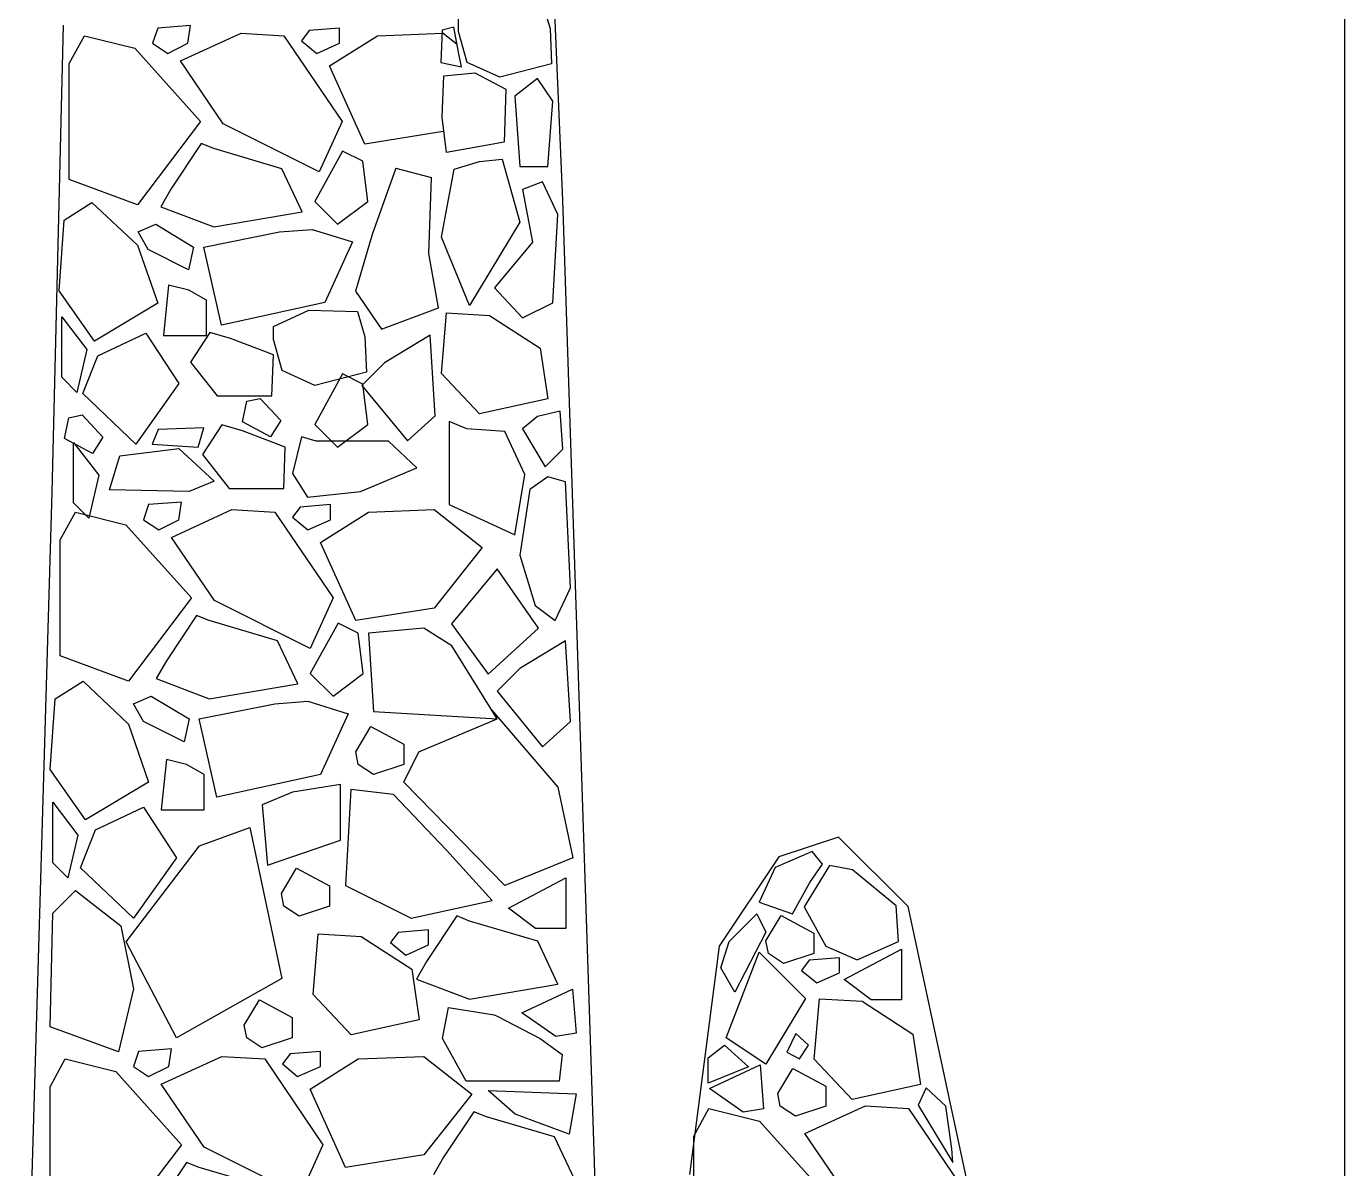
# Model space of a CAD drawing. Header units: millimetres. Extents: x 0 to 25200, y 0 to 17820.
# Drawn here: x 9073.3 to 9466.7, y 3743.4 to 4084.5 of the extents above; entities that cross this region are included whole.
import ezdxf

# ---------------------------------------------------------------- set-up
doc = ezdxf.new("R2010")
doc.units = ezdxf.units.MM
doc.header["$LTSCALE"] = 100
doc.header["$MEASUREMENT"] = 0
doc.layers.add('CO-TREE', color=251, linetype='Continuous')
doc.layers.add('TB-FORM', color=7, linetype='Continuous')

# ---------------------------------------------------------------- blocks, each defined once
blk = doc.blocks.new('T-133')
at = {"layer": 'CO-TREE'}
for p, q in [((201.56, 1347.28), (187.43, 1671.99)), ((195.51, 1405.99), (197.72, 1398.5)), ((170.38, 1397.62), (170.38, 1401.59)), ((52.43, 1399.51), (49, 1260.06)), ((80.62, 1398.63), (79.11, 1394.11)), ((90.42, 1399.39), (80.62, 1398.63)), ((87.4, 1388.84), (105.49, 1397.13)), ((89.66, 1394.11), (90.42, 1399.39)), ((105.49, 1397.13), (118.3, 1396.37)), ((125.84, 1397.88), (123.58, 1394.87)), ((134.88, 1398.63), (125.84, 1397.88)), ((134.88, 1394.11), (134.88, 1398.63)), ((146.18, 1396.37), (165.78, 1397.13)), ((165.53, 1398.06), (165.08, 1388.37)), ((169.05, 1398.94), (165.53, 1398.06)), ((165.78, 1397.13), (169.96, 1393.83)), ((170.38, 1391.45), (169.05, 1398.94)), ((173.02, 1388.37), (170.38, 1397.62)), ((197.72, 1398.5), (198.16, 1387.93)), ((54.24, 1388.09), (58.76, 1396.37)), ((58.76, 1396.37), (73.84, 1392.61)), ((79.11, 1394.11), (83.63, 1391.1)), ((83.63, 1391.1), (89.66, 1394.11)), ((118.3, 1396.37), (135.63, 1370.77)), ((123.58, 1394.87), (128.1, 1391.1)), ((128.1, 1391.1), (134.88, 1394.11)), ((131.87, 1387.34), (146.18, 1396.37)), ((73.84, 1392.61), (93.43, 1370.77)), ((100.21, 1370.02), (87.4, 1388.84)), ((171.26, 1387.05), (170.38, 1391.45)), ((54.24, 1353.45), (54.24, 1388.09)), ((142.42, 1363.99), (131.87, 1387.34)), ((165.08, 1388.37), (171.26, 1387.05)), ((165.97, 1384.4), (175.23, 1385.28)), ((182.72, 1383.96), (173.02, 1388.37)), ((175.23, 1385.28), (184.49, 1380.44)), ((198.16, 1387.93), (182.72, 1383.96)), ((165.53, 1372.07), (165.97, 1384.4)), ((193.99, 1383.64), (187.21, 1378.37)), ((198.51, 1376.86), (193.99, 1383.64)), ((184.49, 1380.44), (184.05, 1364.58)), ((187.21, 1378.37), (188.72, 1357.28)), ((197.01, 1357.28), (198.51, 1376.86)), ((93.43, 1370.77), (74.59, 1345.92)), ((128.85, 1355.71), (100.21, 1370.02)), ((135.63, 1370.77), (128.85, 1355.71)), ((166.85, 1361.49), (165.53, 1372.07)), ((165.78, 1367.76), (142.42, 1363.99)), ((166.03, 1368.07), (165.78, 1367.76)), ((93.59, 1364.16), (84.55, 1350.6)), ((97.36, 1362.65), (93.59, 1364.16)), ((117.71, 1356.63), (97.36, 1362.65)), ((135.8, 1361.9), (127.51, 1346.84)), ((141.83, 1358.89), (135.8, 1361.9)), ((184.05, 1364.58), (166.85, 1361.49)), ((143.33, 1346.84), (141.83, 1358.89)), ((169.12, 1356.53), (176.66, 1358.79)), ((176.66, 1358.79), (183.44, 1359.54)), ((183.44, 1359.54), (188.72, 1340.72)), ((188.72, 1357.28), (197.01, 1357.28)), ((74.59, 1345.92), (54.24, 1353.45)), ((123.74, 1343.82), (117.71, 1356.63)), ((151.68, 1356.86), (144.6, 1337.05)), ((151.68, 1356.86), (162.3, 1354.03)), ((161.59, 1331.39), (162.3, 1354.03)), ((165.35, 1336.2), (169.12, 1356.53)), ((84.55, 1350.6), (81.54, 1345.33)), ((195.5, 1352.76), (189.47, 1350.5)), ((189.47, 1350.5), (192.48, 1334.69)), ((200.02, 1342.97), (195.5, 1352.76)), ((52.73, 1341.32), (61.02, 1346.59)), ((61.02, 1346.59), (74.59, 1333.79)), ((127.51, 1346.84), (134.29, 1340.06)), ((134.29, 1340.06), (143.33, 1346.84)), ((210.98, 1060.21), (201.56, 1347.28)), ((81.54, 1345.33), (97.36, 1339.31)), ((97.36, 1339.31), (123.74, 1343.82)), ((198.51, 1316.62), (200.02, 1342.97)), ((51.23, 1320.23), (52.73, 1341.32)), ((74.75, 1337.8), (80.03, 1340.06)), ((77.77, 1332.53), (74.75, 1337.8)), ((80.03, 1340.06), (91.33, 1333.28)), ((94.35, 1333.28), (116.96, 1337.8)), ((116.96, 1337.8), (126.75, 1338.55)), ((126.75, 1338.55), (138.81, 1334.79)), ((188.72, 1340.72), (173.64, 1315.87)), ((74.59, 1333.79), (80.62, 1316.47)), ((138.81, 1334.79), (130.52, 1316.72)), ((144.6, 1337.05), (139.64, 1320.07)), ((173.64, 1315.87), (165.35, 1336.2)), ((192.48, 1334.69), (181.18, 1321.14)), ((89.83, 1326.51), (77.77, 1332.53)), ((91.33, 1333.28), (89.83, 1326.51)), ((99.62, 1309.94), (94.35, 1333.28)), ((164.43, 1315.11), (161.59, 1331.39)), ((83.88, 1321.91), (82.37, 1306.84)), ((89.91, 1320.4), (83.88, 1321.91)), ((61.78, 1305.17), (51.23, 1320.23)), ((95.18, 1317.39), (89.91, 1320.4)), ((139.64, 1320.07), (147.43, 1308.75)), ((181.18, 1321.14), (189.47, 1312.1)), ((80.62, 1316.47), (61.78, 1305.17)), ((95.18, 1306.84), (95.18, 1317.39)), ((130.52, 1316.72), (99.62, 1309.94)), ((115.14, 1309.6), (125.72, 1314.44)), ((125.72, 1314.44), (140.27, 1314)), ((140.27, 1314), (142.48, 1306.51)), ((147.43, 1308.75), (164.43, 1315.11)), ((189.47, 1312.1), (198.51, 1316.62)), ((51.98, 1312.46), (59.52, 1302.67)), ((51.98, 1294.39), (51.98, 1312.46)), ((165.35, 1295.53), (166.86, 1313.61)), ((166.86, 1313.61), (179.67, 1312.85)), ((179.67, 1312.85), (194.74, 1303.06)), ((62.78, 1300.82), (77.1, 1307.6)), ((77.1, 1307.6), (86.89, 1292.54)), ((82.37, 1306.84), (95.18, 1306.84)), ((96.18, 1307.75), (90.44, 1298.94)), ((102.35, 1305.99), (96.18, 1307.75)), ((115.14, 1305.63), (115.14, 1309.6)), ((142.48, 1306.51), (142.92, 1295.94)), ((161.91, 1307), (148.35, 1298.71)), ((163.42, 1282.9), (161.91, 1307)), ((59.52, 1302.67), (56.5, 1289.87)), ((115.14, 1301.14), (102.35, 1305.99)), ((117.78, 1296.38), (115.14, 1305.63)), ((194.74, 1303.06), (197.01, 1288)), ((58.26, 1289.52), (62.78, 1300.82)), ((90.44, 1298.94), (98.38, 1288.81)), ((114.7, 1288.81), (115.14, 1301.14)), ((148.35, 1298.71), (141.57, 1291.93)), ((56.5, 1289.87), (51.98, 1294.39)), ((127.48, 1291.97), (117.78, 1296.38)), ((142.92, 1295.94), (127.48, 1291.97)), ((135.8, 1295.38), (127.51, 1280.32)), ((141.83, 1292.37), (135.8, 1295.38)), ((176.66, 1283.48), (165.35, 1295.53)), ((86.89, 1292.54), (74.08, 1274.46)), ((141.57, 1291.93), (155.13, 1275.37)), ((143.33, 1280.32), (141.83, 1292.37)), ((74.08, 1274.46), (58.26, 1289.52)), ((98.38, 1288.81), (114.7, 1288.81)), ((105.89, 1281.04), (107.21, 1287.21)), ((107.21, 1287.21), (111.18, 1288.09)), ((111.18, 1288.09), (117.36, 1281.48)), ((197.01, 1288), (176.66, 1283.48)), ((54.1, 1282.25), (58.07, 1283.13)), ((58.07, 1283.13), (64.24, 1276.52)), ((155.13, 1275.37), (163.42, 1282.9)), ((193.99, 1282.73), (189.47, 1278.97)), ((200.77, 1284.24), (193.99, 1282.73)), ((201.53, 1272.94), (200.77, 1284.24)), ((52.78, 1276.08), (54.1, 1282.25)), ((80.76, 1278.83), (78.99, 1274.43)), ((94.43, 1279.28), (80.76, 1278.83)), ((92.66, 1273.55), (94.43, 1279.28)), ((99.72, 1280.16), (93.98, 1271.34)), ((105.89, 1278.39), (99.72, 1280.16)), ((114.27, 1276.63), (105.89, 1281.04)), ((117.36, 1281.48), (114.27, 1276.63)), ((127.51, 1280.32), (134.29, 1273.54)), ((134.29, 1273.54), (143.33, 1280.32)), ((167.61, 1281.23), (167.61, 1256.38)), ((172.89, 1278.97), (167.61, 1281.23)), ((184.19, 1278.21), (172.89, 1278.97)), ((189.47, 1278.97), (196.25, 1267.67)), ((61.15, 1271.68), (52.78, 1276.08)), ((55.52, 1274.95), (63.06, 1265.17)), ((55.52, 1256.88), (55.52, 1274.95)), ((64.24, 1276.52), (61.15, 1271.68)), ((118.68, 1273.55), (105.89, 1278.39)), ((123.53, 1276.63), (120.88, 1265.62)), ((127.94, 1275.31), (123.53, 1276.63)), ((149.54, 1275.31), (127.94, 1275.31)), ((157.92, 1267.38), (149.54, 1275.31)), ((190.22, 1265.41), (184.19, 1278.21)), ((66.2, 1260.77), (69.29, 1270.9)), ((69.29, 1270.9), (86.93, 1273.11)), ((78.99, 1274.43), (92.66, 1273.55)), ((86.93, 1273.11), (97.51, 1263.41)), ((93.98, 1271.34), (101.92, 1261.21)), ((118.24, 1261.21), (118.68, 1273.55)), ((196.25, 1267.67), (201.53, 1272.94)), ((141.17, 1260.33), (157.92, 1267.38)), ((63.06, 1265.17), (60.04, 1252.36)), ((97.51, 1263.41), (90.02, 1260.33)), ((120.88, 1265.62), (125.29, 1258.57)), ((187.21, 1247.34), (190.22, 1265.41)), ((197.01, 1264.66), (191.73, 1260.89)), ((202.28, 1263.15), (197.01, 1264.66)), ((203.79, 1231.53), (202.28, 1263.15)), ((49, 1260.06), (41.43, 999.03)), ((90.02, 1260.33), (66.2, 1260.77)), ((101.92, 1261.21), (118.24, 1261.21)), ((125.29, 1258.57), (141.17, 1260.33)), ((191.73, 1260.89), (188.72, 1241.32)), ((60.04, 1252.36), (55.52, 1256.88)), ((77.93, 1256.38), (76.42, 1251.86)), ((87.73, 1257.13), (77.93, 1256.38)), ((86.98, 1251.86), (87.73, 1257.13)), ((123.15, 1255.62), (120.89, 1252.61)), ((132.19, 1256.38), (123.15, 1255.62)), ((132.19, 1251.86), (132.19, 1256.38)), ((167.61, 1256.38), (187.21, 1247.34)), ((51.56, 1245.83), (56.08, 1254.12)), ((56.08, 1254.12), (71.15, 1250.35)), ((76.42, 1251.86), (80.95, 1248.85)), ((80.95, 1248.85), (86.98, 1251.86)), ((84.71, 1246.59), (102.8, 1254.87)), ((102.8, 1254.87), (115.61, 1254.12)), ((115.61, 1254.12), (132.95, 1228.51)), ((120.89, 1252.61), (125.41, 1248.85)), ((125.41, 1248.85), (132.19, 1251.86)), ((129.18, 1245.08), (143.5, 1254.12)), ((143.5, 1254.12), (163.09, 1254.87)), ((163.09, 1254.87), (177.41, 1243.57)), ((71.15, 1250.35), (90.74, 1228.51)), ((51.56, 1211.19), (51.56, 1245.83)), ((97.53, 1227.76), (84.71, 1246.59)), ((139.73, 1221.74), (129.18, 1245.08)), ((177.41, 1243.57), (163.09, 1225.5)), ((188.72, 1241.32), (193.24, 1226.25)), ((181.98, 1237.21), (168.3, 1220.81)), ((194.28, 1219.44), (181.98, 1237.21)), ((199.27, 1221.74), (203.79, 1231.53)), ((90.74, 1228.51), (71.9, 1203.66)), ((126.16, 1213.45), (97.53, 1227.76)), ((132.95, 1228.51), (126.16, 1213.45)), ((163.09, 1225.5), (139.73, 1221.74)), ((193.24, 1226.25), (199.27, 1221.74)), ((92.25, 1223.24), (83.21, 1209.69)), ((96.02, 1221.74), (92.25, 1223.24)), ((116.37, 1215.71), (96.02, 1221.74)), ((134.45, 1220.98), (126.16, 1205.92)), ((140.48, 1217.97), (134.45, 1220.98)), ((168.3, 1220.81), (179.24, 1205.78)), ((122.4, 1202.91), (116.37, 1215.71)), ((141.99, 1205.92), (140.48, 1217.97)), ((160.08, 1219.48), (143.5, 1217.97)), ((143.5, 1217.97), (145.01, 1194.63)), ((168.37, 1214.21), (160.08, 1219.48)), ((179.24, 1205.78), (194.28, 1219.44)), ((202.28, 1215.71), (188.72, 1207.43)), ((203.79, 1191.61), (202.28, 1215.71)), ((181.93, 1192.37), (168.37, 1214.21)), ((71.9, 1203.66), (51.56, 1211.19)), ((83.21, 1209.69), (80.19, 1204.42)), ((80.19, 1204.42), (96.02, 1198.39)), ((126.16, 1205.92), (132.95, 1199.15)), ((132.95, 1199.15), (141.99, 1205.92)), ((188.72, 1207.43), (181.93, 1200.65)), ((50.05, 1198.39), (58.34, 1203.66)), ((58.34, 1203.66), (71.9, 1190.86)), ((96.02, 1198.39), (122.4, 1202.91)), ((181.93, 1200.65), (195.5, 1184.08)), ((48.54, 1177.31), (50.05, 1198.39)), ((73.41, 1196.89), (78.69, 1199.15)), ((76.42, 1191.61), (73.41, 1196.89)), ((78.69, 1199.15), (89.99, 1192.37)), ((93, 1192.37), (115.61, 1196.89)), ((115.61, 1196.89), (125.41, 1197.64)), ((125.41, 1197.64), (137.47, 1193.87)), ((89.99, 1192.37), (88.48, 1185.59)), ((98.28, 1169.02), (93, 1192.37)), ((137.47, 1193.87), (129.18, 1175.8)), ((145.01, 1194.63), (181.93, 1192.37)), ((158.57, 1182.58), (181.93, 1192.37)), ((180.24, 1195.1), (200.02, 1172.04)), ((71.9, 1190.86), (77.93, 1173.54)), ((88.48, 1185.59), (76.42, 1191.61)), ((139.73, 1182.58), (144.25, 1190.11)), ((144.25, 1190.11), (154.05, 1184.84)), ((195.5, 1184.08), (203.79, 1191.61)), ((154.05, 1184.84), (154.05, 1178.81)), ((83.21, 1180.32), (81.7, 1165.26)), ((89.24, 1178.81), (83.21, 1180.32)), ((140.48, 1178.81), (139.73, 1182.58)), ((154.05, 1173.54), (158.57, 1182.58)), ((59.09, 1162.25), (48.54, 1177.31)), ((94.51, 1175.8), (89.24, 1178.81)), ((145.01, 1175.8), (140.48, 1178.81)), ((154.05, 1178.81), (145.01, 1175.8)), ((77.93, 1173.54), (59.09, 1162.25)), ((94.51, 1165.26), (94.51, 1175.8)), ((129.18, 1175.8), (98.28, 1169.02)), ((135.21, 1172.79), (120.89, 1170.53)), ((135.21, 1156.22), (135.21, 1172.79)), ((184.19, 1142.67), (154.05, 1173.54)), ((120.89, 1170.53), (111.85, 1166.76)), ((138.22, 1171.28), (136.72, 1142.67)), ((151.03, 1169.78), (138.22, 1171.28)), ((166.86, 1153.21), (151.03, 1169.78)), ((200.02, 1172.04), (204.54, 1150.95)), ((49.29, 1167.52), (56.83, 1157.73)), ((49.29, 1149.45), (49.29, 1167.52)), ((62.11, 1159.23), (76.42, 1166.01)), ((76.42, 1166.01), (86.22, 1150.95)), ((81.7, 1165.26), (94.51, 1165.26)), ((111.85, 1166.76), (113.35, 1148.69)), ((56.83, 1157.73), (53.82, 1144.93)), ((57.58, 1147.94), (62.11, 1159.23)), ((93.08, 1154.54), (108.12, 1160.01)), ((108.12, 1160.01), (117.7, 1114.91)), ((283.8, 1157.12), (266, 1151.19)), ((304.57, 1136.37), (283.8, 1157.12)), ((71.2, 1125.84), (93.08, 1154.54)), ((113.35, 1148.69), (135.21, 1156.22)), ((180.43, 1138.15), (166.86, 1153.21)), ((275.92, 1152.8), (264.9, 1147.98)), ((279.01, 1149.01), (275.92, 1152.8)), ((53.82, 1144.93), (49.29, 1149.45)), ((86.22, 1150.95), (73.41, 1132.88)), ((204.54, 1150.95), (184.19, 1142.67)), ((266, 1151.19), (248.2, 1124.51)), ((275.23, 1143.51), (279.01, 1149.01)), ((73.41, 1132.88), (57.58, 1147.94)), ((117.54, 1140.26), (122.06, 1147.79)), ((122.06, 1147.79), (131.86, 1142.51)), ((185.29, 1135.88), (202.43, 1144.95)), ((202.43, 1144.95), (202.43, 1129.84)), ((264.9, 1147.98), (260.08, 1137.66)), ((281.08, 1148.67), (273.51, 1136.28)), ((287.97, 1147.29), (281.08, 1148.67)), ((301.05, 1136.63), (287.97, 1147.29)), ((49.29, 1134.38), (56.08, 1141.16)), ((56.08, 1141.16), (69.64, 1130.62)), ((131.86, 1142.51), (131.86, 1136.49)), ((136.72, 1142.67), (156.31, 1132.88)), ((270.06, 1134.22), (275.23, 1143.51)), ((118.3, 1136.49), (117.54, 1140.26)), ((156.31, 1132.88), (180.43, 1138.15)), ((260.08, 1137.66), (270.06, 1134.22)), ((48.54, 1100.5), (49.29, 1134.38)), ((122.82, 1133.48), (118.3, 1136.49)), ((131.86, 1136.49), (122.82, 1133.48)), ((169.91, 1133.56), (160.86, 1120)), ((173.67, 1132.05), (169.91, 1133.56)), ((193.36, 1129.84), (185.29, 1135.88)), ((251.13, 1125.96), (259.39, 1134.22)), ((259.39, 1134.22), (262.14, 1128.72)), ((262.14, 1126.15), (266.66, 1133.68)), ((266.66, 1133.68), (276.46, 1128.41)), ((273.51, 1136.28), (280.05, 1124.59)), ((301.74, 1125.96), (301.05, 1136.63)), ((322.38, 1053.35), (304.57, 1136.37)), ((69.64, 1130.62), (73.41, 1111.79)), ((161.44, 1129.41), (152.4, 1128.65)), ((161.44, 1124.89), (161.44, 1129.41)), ((194.02, 1126.03), (173.67, 1132.05)), ((202.43, 1129.84), (193.36, 1129.84)), ((86.24, 1097.15), (71.2, 1125.84)), ((127.03, 1110.12), (128.54, 1128.19)), ((128.54, 1128.19), (141.35, 1127.44)), ((141.35, 1127.44), (156.42, 1117.65)), ((152.4, 1128.65), (150.14, 1125.64)), ((150.14, 1125.64), (154.66, 1121.88)), ((200.05, 1113.23), (194.02, 1126.03)), ((248.72, 1118.05), (251.13, 1125.96)), ((262.14, 1128.72), (252.85, 1110.83)), ((262.89, 1122.39), (262.14, 1126.15)), ((276.46, 1128.41), (276.46, 1122.39)), ((289.34, 1120.46), (301.74, 1125.96)), ((154.66, 1121.88), (161.44, 1124.89)), ((248.2, 1124.51), (239.3, 1056.32)), ((250.28, 1097.15), (260.12, 1122.73)), ((260.12, 1122.73), (273.91, 1108.96)), ((267.42, 1119.37), (262.89, 1122.39)), ((276.46, 1122.39), (267.42, 1119.37)), ((280.05, 1124.59), (289.34, 1120.46)), ((285.47, 1114.55), (302.62, 1123.62)), ((302.62, 1123.62), (302.62, 1108.51)), ((156.42, 1117.65), (158.68, 1102.59)), ((160.86, 1120), (157.85, 1114.73)), ((252.85, 1110.83), (248.72, 1118.05)), ((275.05, 1120.33), (272.79, 1117.31)), ((272.79, 1117.31), (277.31, 1113.55)), ((284.09, 1121.08), (275.05, 1120.33)), ((284.09, 1116.56), (284.09, 1121.08)), ((117.7, 1114.91), (86.24, 1097.15)), ((157.85, 1114.73), (173.67, 1108.71)), ((277.31, 1113.55), (284.09, 1116.56)), ((293.54, 1108.51), (285.47, 1114.55)), ((73.41, 1111.79), (68.89, 1092.97)), ((138.33, 1098.07), (127.03, 1110.12)), ((173.67, 1108.71), (200.05, 1113.23)), ((189.32, 1104.64), (204.45, 1111.7)), ((204.45, 1111.7), (205.46, 1098.6)), ((106.45, 1100.96), (110.97, 1108.49)), ((110.97, 1108.49), (120.77, 1103.21)), ((165.62, 1096.99), (167.38, 1106.25)), ((167.38, 1106.25), (181.05, 1104.04)), ((273.91, 1108.96), (262.09, 1089.28)), ((276.58, 1090.77), (278.08, 1108.84)), ((278.08, 1108.84), (290.9, 1108.09)), ((290.9, 1108.09), (305.97, 1098.3)), ((302.62, 1108.51), (293.54, 1108.51)), ((120.77, 1103.21), (120.77, 1097.19)), ((158.68, 1102.59), (138.33, 1098.07)), ((181.05, 1104.04), (181.93, 1103.6)), ((181.93, 1103.6), (194.72, 1096.99)), ((199.41, 1097.59), (189.32, 1104.64)), ((68.89, 1092.97), (48.54, 1100.5)), ((107.2, 1097.19), (106.45, 1100.96)), ((205.46, 1098.6), (199.41, 1097.59)), ((271.1, 1098.44), (268.34, 1092.94)), ((274.88, 1095), (271.1, 1098.44)), ((305.97, 1098.3), (308.23, 1083.24)), ((84.7, 1093.88), (74.91, 1093.13)), ((83.95, 1088.61), (84.7, 1093.88)), ((111.72, 1094.18), (107.2, 1097.19)), ((120.77, 1097.19), (111.72, 1094.18)), ((172.67, 1084.22), (165.62, 1096.99)), ((194.72, 1096.99), (201.33, 1092.15)), ((244.93, 1091.22), (249.75, 1095)), ((249.75, 1095), (256.98, 1088.47)), ((262.09, 1089.28), (250.28, 1097.15)), ((272.13, 1090.88), (274.88, 1095)), ((48.53, 1082.59), (53.05, 1090.87)), ((53.05, 1090.87), (68.12, 1087.1)), ((74.91, 1093.13), (73.4, 1088.61)), ((81.69, 1083.34), (99.78, 1091.62)), ((99.78, 1091.62), (112.59, 1090.87)), ((112.59, 1090.87), (129.92, 1065.27)), ((120.12, 1092.38), (117.86, 1089.36)), ((129.17, 1093.13), (120.12, 1092.38)), ((126.15, 1081.83), (140.47, 1090.87)), ((129.17, 1088.61), (129.17, 1093.13)), ((140.47, 1090.87), (160.07, 1091.62)), ((160.07, 1091.62), (174.39, 1080.33)), ((201.33, 1092.15), (200.45, 1084.22)), ((244.93, 1083.65), (244.93, 1091.22)), ((268.34, 1092.94), (272.13, 1090.88)), ((287.88, 1078.72), (276.58, 1090.77)), ((68.12, 1087.1), (87.72, 1065.27)), ((73.4, 1088.61), (77.92, 1085.6)), ((77.92, 1085.6), (83.95, 1088.61)), ((117.86, 1089.36), (122.39, 1085.6)), ((122.39, 1085.6), (129.17, 1088.61)), ((256.98, 1088.47), (244.93, 1083.65)), ((245.27, 1082.07), (260.4, 1089.12)), ((260.4, 1089.12), (261.4, 1076.02)), ((265.68, 1080.53), (270.2, 1088.06)), ((270.2, 1088.06), (280, 1082.79)), ((48.53, 1047.95), (48.53, 1082.59)), ((94.5, 1064.51), (81.69, 1083.34)), ((200.45, 1084.22), (172.67, 1084.22)), ((255.35, 1075.01), (245.27, 1082.07)), ((280, 1082.79), (280, 1076.76)), ((308.23, 1083.24), (287.88, 1078.72)), ((310, 1082.28), (307.59, 1077.11)), ((315.85, 1076.77), (310, 1082.28)), ((136.7, 1058.49), (126.15, 1081.83)), ((174.39, 1080.33), (160.07, 1062.25)), ((179.24, 1081.47), (205.46, 1080.46)), ((187.31, 1074.41), (179.24, 1081.47)), ((205.46, 1080.46), (203.44, 1068.37)), ((266.43, 1076.76), (265.68, 1080.53)), ((174.95, 1075.11), (165.9, 1061.56)), ((178.72, 1073.61), (174.95, 1075.11)), ((203.44, 1068.37), (187.31, 1074.41)), ((240.6, 1067.82), (245.12, 1076.11)), ((245.12, 1076.11), (260.19, 1072.34)), ((261.4, 1076.02), (255.35, 1075.01)), ((270.95, 1073.75), (266.43, 1076.76)), ((280, 1076.76), (270.95, 1073.75)), ((273.76, 1068.58), (291.84, 1076.86)), ((291.84, 1076.86), (304.66, 1076.11)), ((304.66, 1076.11), (321.99, 1050.5)), ((307.59, 1077.11), (317.92, 1059.91)), ((317.57, 1064.04), (315.85, 1076.77)), ((199.06, 1067.58), (178.72, 1073.61)), ((260.19, 1072.34), (279.79, 1050.5)), ((205.09, 1054.78), (199.06, 1067.58)), ((240.6, 1033.18), (240.6, 1067.82)), ((286.57, 1049.75), (273.76, 1068.58)), ((87.72, 1065.27), (68.88, 1040.42)), ((123.14, 1050.21), (94.5, 1064.51)), ((129.92, 1065.27), (123.14, 1050.21)), ((160.07, 1062.25), (136.7, 1058.49)), ((317.92, 1059.91), (317.57, 1064.04)), ((89.23, 1060), (80.18, 1046.44)), ((92.99, 1058.49), (89.23, 1060)), ((113.34, 1052.47), (92.99, 1058.49)), ((165.9, 1061.56), (162.89, 1056.29)), ((220.4, 735.5), (210.98, 1060.21))]:
    blk.add_line(p, q, dxfattribs=at)

msp = doc.modelspace()

# ---------------------------------------------------------------- linework, layer by layer
at = {"layer": 'TB-FORM', "color": 251}
msp.add_line((9466.67, 16350), (9466.67, 2598), dxfattribs=at)

# ---------------------------------------------------------------- block references
at = {"layer": 'CO-TREE'}
msp.add_blockref('T-133', (9031.83, 2685.32), dxfattribs=at)

doc.saveas('drawing.dxf')
